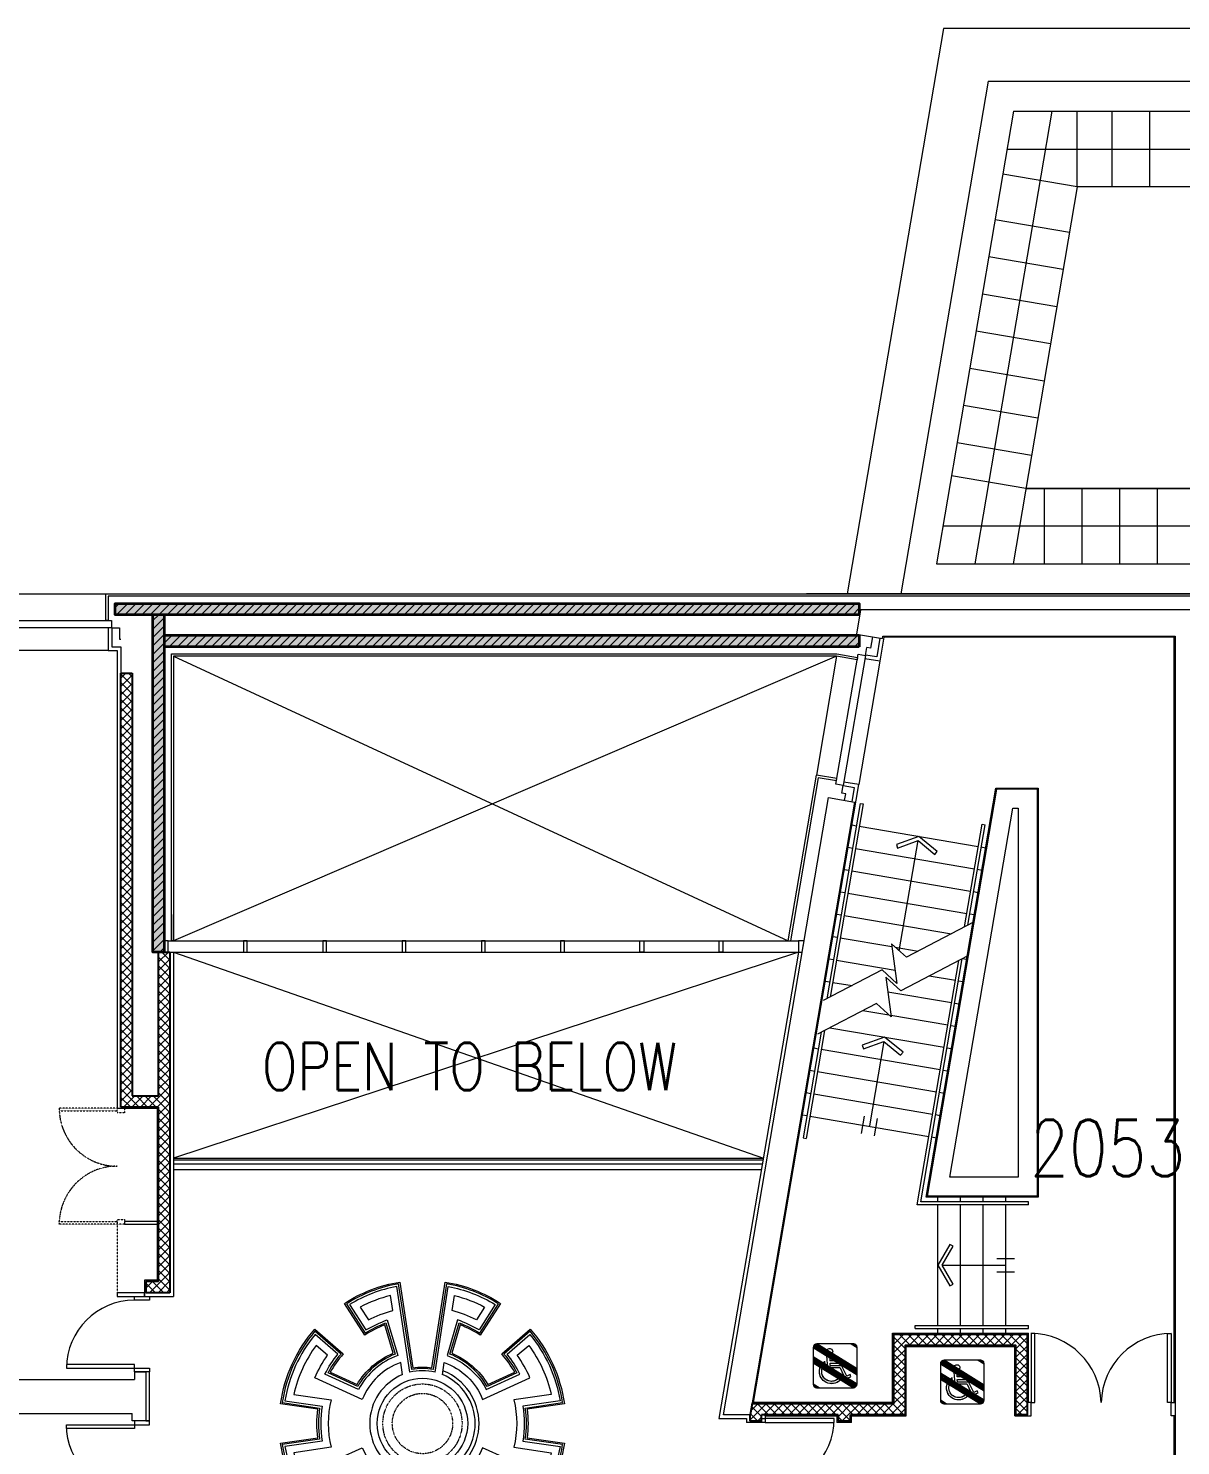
# Model space of a CAD drawing. Header units: inches. Extents: x 342932 to 557958, y 80625 to 242727.
# Drawn here: x 436405 to 451688, y 221333 to 240127 of the extents above; entities that cross this region are included whole.
import ezdxf
from ezdxf.enums import TextEntityAlignment as Align

# ---------------------------------------------------------------- set-up
doc = ezdxf.new("R2010")
doc.units = ezdxf.units.IN
doc.header["$MEASUREMENT"] = 0
doc.linetypes.add('First Floor$0$HIDDEN', pattern=[0.375, 0.25, -0.125])
for name, color, linetype, lineweight in [('First Floor$0$A-G23-M-Stairs-Concrete', 251, 'Continuous', 15), ('First Floor$0$A-G23-M-Stairs-Railings', 251, 'Continuous', 15), ('First Floor$0$A-G24-M-Roof', 251, 'Continuous', 20), ('First Floor$0$A-G24-M-Roof-Tile', 251, 'Continuous', 9), ('First Floor$0$A-G250-G-Walls-Low-Level', 251, 'Continuous', 15), ('First Floor$0$A-G250-G-Walls-Precast-Concrete', 251, 'Continuous', 35), ('First Floor$0$A-G250-M-Walls-Blockwork', 7, 'Continuous', 25), ('First Floor$0$A-G250-M-Walls-Concrete', 251, 'Continuous', 20), ('First Floor$0$A-G252-H-Internal-Walls', 251, 'Continuous', 9), ('First Floor$0$A-G262-H-Precast-Panel', 251, 'Continuous', 5), ('First Floor$0$A-G312-M-Wall-Cladding-Panel', 7, 'Continuous', 9), ('First Floor$0$A-G312-M-Wall-Finish-Plaster', 7, 'Continuous', 15), ('First Floor$0$A-G321-M-Window', 251, 'Continuous', 9), ('First Floor$0$A-G322-M-Door', 251, 'Continuous', 15), ('First Floor$0$A-G4-M-Furniture and fittings', 251, 'Continuous', 9), ('First Floor$0$A-G4-M-Furniture-and-Fittings', 251, 'Continuous', 9), ('First Floor$0$A-G4-M-Furniture-Built-In', 251, 'Continuous', 9), ('First Floor$0$A-Z036-G-Stair-Symbology', 251, 'Continuous', 15), ('First Floor$0$A-Z036-G-Void-Symbology', 251, 'Continuous', 9), ('First Floor$0$A-Z420-M-People', 251, 'Continuous', 20), ('First Floor$0$Z-Z000-S-General-Notes-250', 251, 'Continuous', 30), ('First Floor$0$Z-Z001-S-Room-Name-Identification-250', 7, 'Continuous', 15)]:
    doc.layers.add(name, color=color, linetype=linetype, lineweight=lineweight)
doc.styles.add('First Floor$0$Annotation-RomanS', font='romans.shx', dxfattribs={"width": 0.8})
doc.styles.add('First Floor$0$Tag-RomanS', font='romans.shx', dxfattribs={"width": 0.8})
pattern_1 = [(45, (361382.11, 239676.52), (-56.1266, 56.1266), [])]
pattern_2 = [(50, (361382.11, 239676.52), (182.18467, -15.93909), [19.05, -209.55]), (355, (361382.11, 239676.52), (-35.24283, 191.05664), [15.24, -167.64]), (100.451, (361397.3, 239675.2), (146.9425, 175.1167), [16.19, -178.09]), (46.1842, (361382.11, 239727.32), (271.07904, -42.0423), [28.575, -314.325]), (96.6356, (361404.7, 239723.82), (237.4042, 247.42556), [24.285, -267.135]), (351.184, (361382.1, 239727.32), (237.4046, 247.4251), [22.86, -251.46]), (21, (361407.51, 239714.62), (151.61488, -102.26552), [19.05, -209.55]), (326, (361407.51, 239714.62), (61.80203, 184.18797), [15.24, -167.64]), (71.4514, (361420.15, 239706.1), (213.4165, 81.92286), [16.19, -178.09]), (37.5, (361382.114, 239676.52), (3.088603, 84.55504), [0, -165.608, 0, -170.18, 0, -168.275]), (7.5, (361382.11, 239676.52), (66.81966, 100.180575), [0, -97.028, 0, -161.798, 0, -64.135]), (327.5, (361325.47, 239676.52), (135.590595, -5.728744), [0, -63.5, 0, -198.12, 0, -262.89]), (317.5, (361300.07, 239676.52), (148.12918, 25.42649), [0, -82.55, 0, -131.572, 0, -186.69])]
pattern_3 = [(45, (361382.11, 239676.52), (-56.1266, 56.1266), []), (135, (361382.11, 239676.52), (-56.1266, -56.1266), [])]

# ---------------------------------------------------------------- blocks, each defined once
blk = doc.blocks.new('First Floor$0$Discapacitado')
for p, q in [((-3.8, -13.9), (-5.5, 8.9)), ((-0.7, -3.7), (-1.2, 5)), ((-8.2, -4.8), (-7.9, -4.6)), ((-7.6, -8.5), (-7.9, -4.6)), ((13.4, -13.9), (-3.8, -13.9)), ((11.5, -3.7), (-0.8, -3.7)), ((-0.4, -10.5), (-0.6, -7.1)), ((-0.5, -7.1), (11.5, -7.1)), ((-0.4, -10.5), (15.1, -10.5)), ((11.5, -7.1), (11.5, -3.7)), ((13.4, -13.9), (20.7, -29.4)), ((22.9, -25.5), (15.5, -10.5)), ((14.5, -23.3), (16.4, -27.4)), ((20.7, -29.4), (28.9, -26.4)), ((27.6, -23.4), (22.9, -25.5)), ((28.9, -26.4), (27.6, -23.4))]:
    blk.add_line(p, q)
at = {"extrusion": (0, 0, -1)}
for centre, major_axis, start_param, end_param in [((-1.2, 9.3), (-3.01, 3.01), 5.382734, 10.195891), ((1.3, -19.1), (-12.1, -12.1), 4.427363, 8.051366), ((1.3, -19.1), (-9.81, -9.81), 4.23541, 7.939481)]:
    blk.add_ellipse(centre, major_axis=major_axis, ratio=1, start_param=start_param, end_param=end_param, dxfattribs=at)
mesh = blk.add_polyface()
corners = [(-21.2, -41.5), (-23, -40.4), (-21, -41.5), (-23.8, -39.1), (-19.3, -41.9), (-23.8, -39.1), (-19.3, -41.9), (-24.1, -38.6), (-18.8, -41.9), (-24.5, -36.7), (-16.1, -41.9), (-24.5, -36.7), (-16.1, -41.9), (-24.5, -6.7), (32.3, -41.9), (-24.5, -6.7), (32.3, -41.9), (-24.5, -5.1), (34.2, -41.5), (-24.5, -2.9), (36, -40.4), (-24.5, -0.4), (37.1, -38.6), (-24.5, 1.7), (37.5, -36.7), (37.5, -36.7), (-24.5, 1.7), (37.5, -36.7), (37.5, -36.7), (-24.5, 14.9), (37.5, -23.5), (-24.5, 14.9), (37.5, -23.5), (-24.1, 16.8), (37.5, -21.4), (-23, 18.6), (37.5, -18.9), (-21.2, 19.7), (37.5, -16.7), (-19.3, 20.1), (37.5, -15.1), (-19.3, 20.1), (37.5, -15.1), (29.2, 20.1), (37.5, 14.9), (37.5, 14.9), (37.5, 14.9), (29.2, 20.1), (37.5, 14.9), (37.1, 16.8), (31.9, 20.1), (36.8, 17.3), (32.3, 20.1), (36.8, 17.3), (32.3, 20.1), (36, 18.6), (34.1, 19.7), (34.2, 19.7)]
mesh.append_faces([[corners[k] for k in face] for face in [(0, 0, 2, 1), (1, 2, 4, 3), (3, 4, 6, 5), (5, 6, 8, 7), (7, 8, 10, 9), (9, 10, 12, 11), (11, 12, 14, 13), (13, 14, 16, 15), (15, 16, 18, 17), (17, 18, 20, 19), (19, 20, 22, 21), (21, 22, 24, 23), (23, 25, 28, 26), (25, 24, 27, 27), (26, 28, 30, 29), (29, 30, 32, 31), (31, 32, 34, 33), (33, 34, 36, 35), (35, 36, 38, 37), (37, 38, 40, 39), (39, 40, 42, 41), (41, 42, 44, 43), (43, 45, 48, 47), (47, 46, 49, 50), (50, 49, 51, 52), (52, 51, 53, 54), (54, 53, 55, 56), (56, 55, 57, 57)]], dxfattribs={"vtx0": -1, "vtx2": -1})
blk = doc.blocks.new('First Floor$0$Door16-Classroom C4')
at = {"layer": 'First Floor$0$A-G322-M-Door'}
for points in [[(100, 1000), (50, 1000), (50, 100), (100, 100)], [(0, 100), (50, 100), (50, -100), (0, -100)], [(950, 100), (1000, 100), (1000, -100), (950, -100)]]:
    blk.add_lwpolyline(points, close=True, dxfattribs=at)
blk.add_arc((50, 100), 900, 359.9982, 89.9896, dxfattribs=at)
blk = doc.blocks.new('First Floor$0$cb20')
at = {"linetype": 'First Floor$0$HIDDEN', "ltscale": 0.25}
blk.add_line((76200, -15407, 0), (76200, -16317, 0), dxfattribs=at)
at = {"linetype": 'First Floor$0$HIDDEN', "ltscale": 0.25, "elevation": 0}
for points in [[(76200, -13872), (75433, -13872), (75433, -13907), (76200, -13907)], [(76200, -13872), (76300, -13872), (76300, -13932), (76200, -13932)], [(76200, -15407), (75433, -15407), (75433, -15372), (76200, -15372)], [(76200, -15347), (76300, -15347), (76300, -15407), (76200, -15407)]]:
    blk.add_lwpolyline(points, close=True, dxfattribs=at)
at = {"ltscale": 0.25, "elevation": 0}
for points in [[(76300, -15407), (76735, -15407), (76735, -15372), (76300, -15372)], [(76200, -16367), (76565, -16367), (76565, -16317), (76200, -16317)]]:
    blk.add_lwpolyline(points, close=True, dxfattribs=at)
at = {"linetype": 'First Floor$0$HIDDEN', "ltscale": 0.25}
for centre, start, end in [((76200, -13872), 180, 270), ((76200, -15407), 90, 180)]:
    blk.add_arc(centre, 768, start, end, dxfattribs=at)
blk = doc.blocks.new('First Floor$0$Door Lobby Area1')
at = {"layer": 'First Floor$0$A-G322-M-Door'}
for points in [[(-1860, 180), (-1860, 1095), (-1910, 1095), (-1910, 180)], [(-100, 180), (-100, 1095), (-50, 1095), (-50, 180)], [(-1910, 180), (-1960, 180), (-1960, 0), (-1910, 0)], [(-50, 180), (0, 180), (0, 0), (-50, 0)]]:
    blk.add_lwpolyline(points, close=True, dxfattribs=at)
for centre, start, end in [((-1919, 156), 1.4588, 89.4728), ((-41, 156), 90.5272, 178.5412)]:
    blk.add_arc(centre, 939, start, end, dxfattribs=at)
blk = doc.blocks.new('First Floor$0$Lobby Area Door1960-180')
at = {"layer": 'First Floor$0$A-G322-M-Door'}
for p, q in [((-1910, 130), (-1910, 180)), ((-50, 130), (-50, 180))]:
    blk.add_line(p, q, dxfattribs=at)
for points in [[(-1860, 180), (-1860, 1095), (-1910, 1095), (-1910, 180)], [(-100, 180), (-100, 1095), (-50, 1095), (-50, 180)], [(-1960, 130), (-1960, 180), (-1860, 180), (-1860, 130)], [(0, 130), (0, 180), (-100, 180), (-100, 130)]]:
    blk.add_lwpolyline(points, close=True, dxfattribs=at)
for centre, start, end in [((-1919, 156), 1.4588, 89.4728), ((-41, 156), 90.5272, 178.5412)]:
    blk.add_arc(centre, 939, start, end, dxfattribs=at)
blk = doc.blocks.new('First Floor$0$tag-roomname')
at = {"lineweight": 18, "ltscale": 0.01, "style": 'First Floor$0$Tag-RomanS', "width": 0.8}
blk.add_attdef('ROOM_NO_2', text='', height=3, dxfattribs=at).set_placement((0, 1.612), align=Align.MIDDLE_CENTER)
at = {"linetype": 'ByBlock', "lineweight": 15, "ltscale": 0.01, "style": 'First Floor$0$Tag-RomanS', "width": 0.8, "flags": 1}
for tag, p in [('ROOM_NAME_1', (0, -2.288)), ('ROOM_NAME_2', (0, -5.744))]:
    blk.add_attdef(tag, text='', height=2.5, dxfattribs=at).set_placement(p, align=Align.MIDDLE_CENTER)
blk = doc.blocks.new('First Floor$0$Bench Type04')
at = {"layer": 'First Floor$0$A-G4-M-Furniture and fittings', "elevation": 0}
blk.add_lwpolyline([(765, 1172, 0.053574), (499, 1308), (388, 932, -0.161006), (868, 517), (1224, 680, 0.053574), (1051, 924), (1429, 1252, -0.146465), (1882, 260), (1387, 189, -0.067933), (1387, -189), (1882, -260, -0.146465), (1429, -1252), (1051, -924, 0.053574), (1224, -680), (868, -517, -0.161006), (388, -932), (499, -1308, 0.053574), (765, -1172), (1036, -1593, -0.104858), (300, -1876), (126, -739, -0.084907), (-126, -739), (-300, -1876, -0.104858), (-1036, -1593), (-765, -1172, 0.053574), (-499, -1308), (-388, -932, -0.161006), (-868, -517), (-1224, -680, 0.053574), (-1051, -924), (-1429, -1252, -0.146465), (-1882, -260), (-1387, -189, -0.067933), (-1387, 189), (-1882, 260, -0.146465), (-1429, 1252), (-1051, 924, 0.053574), (-1224, 680), (-868, 517, -0.161006), (-388, 932), (-499, 1308, 0.053574), (-765, 1172), (-1036, 1593, -0.104858), (-300, 1876), (-126, 739, -0.084907), (126, 739), (300, 1876, -0.104858), (1036, 1593), (765, 1172)], format="xyb", dxfattribs=at)
at = {"layer": 'First Floor$0$A-G4-M-Furniture and fittings'}
for points in [[(143, -716), (317, -1853, 0.099478), (1008, -1587), (759, -1200, -0.053835), (486, -1334), (364, -921, 0.1703), (859, -491), (1252, -671, -0.053835), (1080, -922), (1427, -1224, 0.141065), (1859, -277), (1364, -206, 0.075164), (1364, 206), (1859, 277, 0.141065), (1427, 1224), (1080, 922, -0.053835), (1252, 671), (859, 491, 0.1703), (364, 921), (486, 1334, -0.053835), (759, 1200), (1008, 1587, 0.099478), (317, 1853), (143, 716, 0.098977), (-143, 716), (-317, 1853, 0.099478), (-1008, 1587), (-759, 1200, -0.053835), (-486, 1334), (-364, 921, 0.1703), (-859, 491), (-1252, 671, -0.053835), (-1080, 922), (-1427, 1224, 0.141065), (-1859, 277), (-1364, 206, 0.075164), (-1364, -206), (-1859, -277, 0.141065), (-1427, -1224), (-1080, -922, -0.053835), (-1252, -671), (-859, -491, 0.1703), (-364, -921), (-486, -1334, -0.053835), (-759, -1200), (-1008, -1587, 0.099478), (-317, -1853), (-143, -716, 0.098977), (143, -716)], [(-168, 680), (-342, 1818, 0.0912), (-966, 1578), (-750, 1241, -0.054208), (-466, 1373), (-328, 902, 0.184997), (-847, 453), (-1293, 656, -0.054208), (-1122, 919), (-1424, 1181, 0.13276), (-1825, 303), (-1330, 232, 0.086431), (-1330, -232), (-1825, -303, 0.13276), (-1424, -1181), (-1122, -919, -0.054208), (-1293, -656), (-847, -453, 0.184997), (-328, -902), (-466, -1373, -0.054208), (-750, -1241), (-966, -1578, 0.0912), (-342, -1818), (-168, -680)], [(168, 680), (342, 1818, -0.0912), (966, 1578), (750, 1241, 0.054208), (466, 1373), (328, 902, -0.184997), (847, 453), (1293, 656, 0.054208), (1122, 919), (1424, 1181, -0.13276), (1825, 303), (1330, 232, -0.086431), (1330, -232), (1825, -303, -0.13276), (1424, -1181), (1122, -919, 0.054208), (1293, -656), (847, -453, -0.184997), (328, -902), (466, -1373, 0.054208), (750, -1241), (966, -1578, -0.0912), (342, -1818), (168, -680)], [(-264, 648), (-289, 810, 0.214771), (-798, 320), (-1426, 607, -0.055297), (-1258, 905), (-1410, 1037, 0.10312), (-1707, 387), (-1210, 315, 0.128213), (-1210, -315), (-1707, -387, 0.10312), (-1410, -1037), (-1258, -905, -0.055297), (-1426, -607), (-798, -320, 0.214771), (-289, -810), (-264, -648)], [(264, 648), (289, 810, -0.214771), (798, 320), (1426, 607, 0.055297), (1258, 905), (1410, 1037, -0.10312), (1707, 387), (1210, 315, -0.128213), (1210, -315), (1707, -387, -0.10312), (1410, -1037), (1258, -905, 0.055297), (1426, -607), (798, -320, -0.214771), (289, -810), (264, -648)]]:
    blk.add_lwpolyline(points, format="xyb", dxfattribs=at)
for points in [[(-394, 1499), (-424, 1698, 0.061602), (-825, 1543), (-717, 1374, -0.055965), (-394, 1499)], [(394, 1499), (424, 1698, -0.061602), (825, 1543), (717, 1374, 0.055965), (394, 1499)], [(-394, -1499, -0.055965), (-717, -1374), (-825, -1543, 0.061602), (-424, -1698), (-394, -1499)], [(394, -1499, 0.055965), (717, -1374), (825, -1543, -0.061602), (424, -1698), (394, -1499)]]:
    blk.add_lwpolyline(points, format="xyb", close=True, dxfattribs=at)
blk.add_circle((0, 0), 600, dxfattribs=at)
at = {"layer": 'First Floor$0$A-G4-M-Furniture and fittings', "linetype": 'First Floor$0$HIDDEN', "ltscale": 0.35}
for radius in [525, 400]:
    blk.add_circle((0, 0, 0), radius, dxfattribs=at)
at = {"layer": 'First Floor$0$A-G4-M-Furniture and fittings'}
for centre, radius, start, end in [((0, 0), 700, 112.1819, 247.8181), ((0, 0), 700, 76.1207, 103.8793), ((0, 0, 0), 700, 292.1819, 67.8181), ((0, 0, 0), 750, 292.1819, 67.8181), ((0, 0, 0), 700, 256.1207, 283.8793)]:
    blk.add_arc(centre, radius, start, end, dxfattribs=at)

msp = doc.modelspace()

# ---------------------------------------------------------------- hatches: boundary and pattern name
at = {"layer": 'First Floor$0$A-G252-H-Internal-Walls'}
h = msp.add_hatch(dxfattribs=at)
h.set_pattern_fill('ANSI37', color=256, scale=25, style=0)
h.set_pattern_definition(pattern_3)
h.paths.add_polyline_path([(437782.1, 231576.5), (437632.1, 231576.5), (437632.1, 225821), (438132.1, 225821), (438132.1, 223511.5), (437962.1, 223511.5), (437962.1, 223361.5), (438282.1, 223361.5), (438282.1, 227876.3), (438132.1, 227876.3), (438132.1, 225971), (437782.1, 225971)])
h = msp.add_hatch(dxfattribs=at)
h.set_pattern_fill('ANSI37', color=256, scale=25, style=0)
h.set_pattern_definition(pattern_3)
h.paths.add_polyline_path([(449503.5, 222661.5), (449503.5, 221741.5), (449653.5, 221741.5), (449653.5, 222811.5), (447883.5, 222811.5), (447883.5, 221891.5), (446004.7, 221891.5), (445979.1, 221741.5), (445979.1, 221656.5), (446129.1, 221656.5), (446129.1, 221741.5), (447144.1, 221741.5), (447144.1, 221656.5), (447309.1, 221656.5), (447309.1, 221741.5), (448033.5, 221741.5), (448033.5, 222661.5)])
at = {"layer": 'First Floor$0$A-G262-H-Precast-Panel'}
h = msp.add_hatch(dxfattribs=at)
h.set_pattern_fill('ANSI31', color=256, scale=25, style=0)
h.set_pattern_definition(pattern_1)
h.paths.add_polyline_path([(447424.1, 232501.5), (437557.1, 232501.5), (437557.1, 232351.5), (438057.1, 232351.5), (438207.1, 232351.5), (447424.1, 232351.5)])
h = msp.add_hatch(dxfattribs=at)
h.set_pattern_fill('AR-CONC', color=256, style=0)
h.set_pattern_definition(pattern_2)
h.paths.add_polyline_path([(447424.1, 232501.5), (437557.1, 232501.5), (437557.1, 232351.5), (438057.1, 232351.5), (438207.1, 232351.5), (447424.1, 232351.5)])
h = msp.add_hatch(dxfattribs=at)
h.set_pattern_fill('ANSI31', color=256, scale=25, style=0)
h.set_pattern_definition(pattern_1)
h.paths.add_polyline_path([(438057.1, 228026.3), (438057.1, 227876.3), (438207.1, 227876.3), (438207.1, 232351.5), (438057.1, 232351.5)])
h = msp.add_hatch(dxfattribs=at)
h.set_pattern_fill('AR-CONC', color=256, style=0)
h.set_pattern_definition(pattern_2)
h.paths.add_polyline_path([(438207.1, 232351.5), (438057.1, 232351.5), (438057.1, 228026.3), (438057.1, 227876.3), (438207.1, 227876.3)])
h = msp.add_hatch(dxfattribs=at)
h.set_pattern_fill('AR-CONC', color=256, style=0)
h.set_pattern_definition(pattern_2)
h.paths.add_polyline_path([(447424.1, 232076.5), (438207.1, 232076.5), (438207.1, 231926.5), (447424.1, 231926.5)])
h = msp.add_hatch(dxfattribs=at)
h.set_pattern_fill('ANSI31', color=256, scale=25, style=0)
h.set_pattern_definition(pattern_1)
h.paths.add_polyline_path([(447424.1, 232076.5), (438207.1, 232076.5), (438207.1, 231926.5), (447424.1, 231926.5)])

# ---------------------------------------------------------------- linework, layer by layer
at = {"layer": 'First Floor$0$A-G23-M-Stairs-Concrete'}
for p, q in [((447327.6, 229563.8), (447386.8, 229553.7)), ((447426.2, 229546.9), (449003.5, 229278.1)), ((447277.2, 229268), (447336.4, 229257.9)), ((447375.8, 229251.2), (448953.1, 228982.4)), ((449042.9, 229271.4), (449102, 229261.3)), ((447226.8, 228972.3), (447286, 228962.2)), ((447325.4, 228955.5), (448902.7, 228686.6)), ((448992.5, 228975.6), (449051.6, 228965.6)), ((447176.4, 228676.5), (447235.6, 228666.5)), ((447275, 228659.7), (448852.2, 228390.9)), ((448942.1, 228679.9), (449001.2, 228669.8)), ((447126.1, 228380.8), (447185.2, 228370.7)), ((447224.6, 228364), (448648.3, 228121.3)), ((448891.7, 228384.2), (448950.8, 228374.1)), ((447075.6, 228085.1), (447134.7, 228075)), ((447174.2, 228068.3), (447859.3, 227951.5)), ((447025.2, 227789.3), (447084.3, 227779.3)), ((447903.1, 227944), (448208.8, 227891.9)), ((448792.4, 227792.4), (448850, 227782.6)), ((447123.8, 227772.5), (447900.7, 227640.1)), ((446974.8, 227493.6), (447033.9, 227483.5)), ((447073.4, 227476.8), (447329.8, 227433.1)), ((448352.9, 227563), (448701, 227503.7)), ((448740.4, 227497), (448799.6, 227486.9)), ((447804.4, 227352.2), (448650.6, 227208)), ((447473.9, 227104.2), (447819, 227045.4)), ((447845.7, 227040.8), (448600.2, 226912.2)), ((448690, 227201.2), (448749.2, 227191.2)), ((447034.5, 226874.8), (448549.8, 226616.5)), ((448639.6, 226905.5), (448698.8, 226895.4)), ((446823.5, 226606.4), (446882.7, 226596.3)), ((446922.1, 226589.6), (448499.4, 226320.8)), ((448589.2, 226609.8), (448648.4, 226599.7)), ((446773.1, 226310.7), (446832.3, 226300.6)), ((446871.7, 226293.9), (448449, 226025)), ((448538.8, 226314), (448598, 226304)), ((446722.7, 226014.9), (446781.9, 226004.9)), ((446821.3, 225998.1), (448398.6, 225729.3)), ((448488.4, 226018.3), (448547.5, 226008.2)), ((446672.3, 225719.2), (446731.5, 225709.1)), ((448438, 225722.6), (448497.1, 225712.5)), ((446770.9, 225702.4), (448348.2, 225433.6)), ((448387.6, 225426.8), (448446.7, 225416.7)), ((448468.5, 224566.5, 0), (448468.5, 224626.5, 0)), ((448768.5, 224566.5, 0), (448768.5, 224626.5, 0)), ((449068.5, 224566.5, 0), (449068.5, 224626.5, 0)), ((449368.5, 224566.5, 0), (449368.5, 224626.5, 0)), ((448468.5, 222926.5, 0), (448468.5, 224526.5, 0)), ((448768.5, 222926.5, 0), (448768.5, 224526.5, 0)), ((449068.5, 222926.5, 0), (449068.5, 224526.5, 0)), ((449368.5, 222926.5, 0), (449368.5, 224526.5, 0)), ((448468.5, 222826.5, 0), (448468.5, 222886.5, 0)), ((448768.5, 222826.5, 0), (448768.5, 222886.5, 0)), ((449068.5, 222826.5, 0), (449068.5, 222886.5, 0)), ((449368.5, 222826.5, 0), (449368.5, 222886.5, 0))]:
    msp.add_line(p, q, dxfattribs=at)
at = {"layer": 'First Floor$0$A-G23-M-Stairs-Railings'}
for p, q in [((447437.2, 229849.4), (446995.6, 227258.6)), ((447476.6, 229842.7), (447040.1, 227281.9)), ((447437.2, 229849.4), (447476.6, 229842.7)), ((448821.7, 228211.9), (449053.9, 229573.8)), ((448866.3, 228235.1), (449093.3, 229567.1)), ((449053.9, 229573.8), (449093.3, 229567.1)), ((448240.9, 224566.5), (448790.7, 227791.5)), ((448193.5, 224526.5), (448746.1, 227768.3)), ((446964.5, 226838.3), (446720.5, 225406.7)), ((446920, 226815), (446681.1, 225413.4)), ((446681.1, 225413.4), (446720.5, 225406.7, 0)), ((449668.5, 224526.5), (448193.5, 224526.5)), ((449668.5, 224566.5), (448240.9, 224566.5)), ((449668.5, 224526.5, 0), (449668.5, 224566.5, 0)), ((448168.5, 222926.5, 0), (449668.5, 222926.5, 0)), ((448168.5, 222886.5, 0), (448168.5, 222926.5, 0)), ((449668.5, 222886.5, 0), (449668.5, 222926.5, 0)), ((448168.5, 222886.5, 0), (449668.5, 222886.5, 0))]:
    msp.add_line(p, q, dxfattribs=at)
at = {"layer": 'First Floor$0$A-G24-M-Roof'}
for p, q in [((448544.8, 240126.5), (447266.4, 232626.5, 0)), ((473332.1, 240126.5), (448544.8, 240126.5)), ((449135.6, 239426.5), (447976.5, 232626.5)), ((449135.6, 239426.5), (472632.1, 239426.5))]:
    msp.add_line(p, q, dxfattribs=at)
at = {"layer": 'First Floor$0$A-G24-M-Roof-Tile'}
for p, q in [((449473.2, 239026.5), (448450.5, 233026.5)), ((449980.4, 239026.5), (448957.7, 233026.5)), ((449473.2, 239026.5), (472232.1, 239026.5)), ((450317.2, 238026.5), (450317.2, 239026.5)), ((450774.6, 239026.5), (450774.6, 238026.5)), ((451274.6, 239026.5), (451274.6, 238026.5)), ((449388, 238526.5), (472232.1, 238526.5)), ((450317.2, 238026.5), (449331.4, 238194.6)), ((450317.2, 238026.5), (449464.9, 233026.5)), ((471232.1, 238026.5), (450317.2, 238026.5)), ((450214, 237421.2), (449228.2, 237589.2)), ((450130, 236928.3), (449144.2, 237096.3)), ((450045.9, 236435.4), (449060.2, 236603.4)), ((449961.9, 235942.5), (448976.1, 236110.5)), ((449877.9, 235449.6), (448892.1, 235617.6)), ((449793.9, 234956.7), (448808.1, 235124.8)), ((449709.9, 234463.8), (448724.1, 234631.9)), ((449635.3, 234026.5), (448649.6, 234194.6)), ((449635.3, 234026.5), (454686.6, 234026.5)), ((454686.6, 234026.5), (449635.3, 234026.5)), ((449878.1, 234026.5), (449878.1, 233026.5)), ((450378.1, 234026.5), (450378.1, 233026.5)), ((450878.1, 234026.5), (450878.1, 233026.5)), ((451378.1, 234026.5), (451378.1, 233026.5)), ((454686.6, 233526.5), (448535.7, 233526.5)), ((448450.5, 233026.5), (454686.6, 233026.5))]:
    msp.add_line(p, q, dxfattribs=at)
at = {"layer": 'First Floor$0$A-G250-G-Walls-Low-Level'}
for p, q in [((435832.1, 232626.5), (437432.1, 232626.5)), ((437462.1, 231876.5), (435802.1, 231876.5)), ((447125.8, 231801.3), (446856.9, 230224.1)), ((447697.6, 231734.3), (447418.7, 230097.9))]:
    msp.add_line(p, q, dxfattribs=at)
at = {"layer": 'First Floor$0$A-G250-G-Walls-Precast-Concrete'}
for p, q in [((438207.1, 232351.5), (438057.1, 232351.5)), ((447424.1, 232076.5), (438207.1, 232076.5)), ((447424.1, 231926.5), (438207.1, 231926.5)), ((447424.1, 232076.5), (447424.1, 231926.5))]:
    msp.add_line(p, q, dxfattribs=at)
msp.add_lwpolyline([(438057.1, 228026.3), (438057.1, 228026.3), (438057.1, 232351.5), (437557.1, 232351.5), (437557.1, 232501.5), (447424.1, 232501.5), (447424.1, 232351.5), (438207.1, 232351.5), (438207.1, 227876.3), (438057.1, 227876.3)], close=True, dxfattribs=at)
at = {"layer": 'First Floor$0$A-G250-M-Walls-Blockwork'}
for p, q in [((437632.1, 231576.5), (437782.1, 231576.5)), ((437632.1, 225821), (437632.1, 231576.5)), ((437782.1, 231576.5), (437782.1, 225971)), ((438132.1, 225971), (438132.1, 227876.3, 0)), ((438132.1, 227876.3, 0), (438282.1, 227876.3, 0)), ((438282.1, 227876.3, 0), (438282.1, 223361.5)), ((437782.1, 225971), (438132.1, 225971)), ((438132.1, 225821), (437632.1, 225821)), ((438132.1, 223511.5), (438132.1, 225821)), ((438132.1, 223511.5), (437962.1, 223511.5)), ((437962.1, 223511.5), (437962.1, 223361.5)), ((438282.1, 223361.5), (437962.1, 223361.5)), ((446004.7, 221891.5, 0), (445979.1, 221741.5)), ((446129.1, 221656.5), (445979.1, 221656.5)), ((446129.1, 221656.5), (446129.1, 221741.5)), ((447144.1, 221741.5), (447144.1, 221656.5)), ((447144.1, 221741.5), (447144.1, 221656.5)), ((447309.1, 221656.5), (447144.1, 221656.5)), ((447309.1, 221656.5), (447309.1, 221741.5))]:
    msp.add_line(p, q, dxfattribs=at)
at = {"layer": 'First Floor$0$A-G250-M-Walls-Blockwork', "elevation": 0}
for points in [[(446004.7, 221891.5), (447883.5, 221891.5), (447883.5, 222811.5), (449653.5, 222811.5), (449653.5, 221741.5), (449503.5, 221741.5), (449503.5, 222661.5), (448033.5, 222661.5), (448033.5, 221741.5), (447309.1, 221741.5)], [(445979.1, 221656.5), (445979.1, 221741.5)]]:
    msp.add_lwpolyline(points, dxfattribs=at)
at = {"layer": 'First Floor$0$A-G250-M-Walls-Blockwork'}
msp.add_lwpolyline([(447144.1, 221741.5), (446129.1, 221741.5)], dxfattribs=at)
at = {"layer": 'First Floor$0$A-G250-M-Walls-Concrete'}
for p, q in [((447443.6, 232416.5), (447388.7, 232094.3)), ((451963.5, 232416.5), (447443.6, 232416.5)), ((447388.7, 232094.3), (447733.7, 232035.5)), ((447733.7, 232035.5), (447739, 232066.5)), ((447739, 232066.5), (451613.5, 232066.5)), ((451613.5, 232066.5), (451613.5, 219781.5)), ((448329.8, 224641.5), (449249.4, 230036.5)), ((449783.5, 230036.5, 0), (449249.4, 230036.5, 0)), ((449783.5, 230036.5), (449783.5, 224641.5)), ((445624, 221741.5, 0), (447019.1, 229925.6, 0)), ((447364.1, 229866.8, 0), (445979.1, 221741.5, 0)), ((447019.1, 229925.6, 0), (447364.1, 229866.8, 0)), ((448626, 224891.5), (449460.4, 229786.5)), ((449460.4, 229786.5), (449533.5, 229786.5)), ((449533.5, 229786.5), (449533.5, 224891.5)), ((449533.5, 224891.5), (448626, 224891.5)), ((449783.5, 224641.5), (448329.8, 224641.5)), ((445979.1, 221741.5, 0), (445624, 221741.5, 0))]:
    msp.add_line(p, q, dxfattribs=at)
at = {"layer": 'First Floor$0$A-G312-M-Wall-Cladding-Panel'}
for p, q in [((438302.1, 228026.3), (438302.1, 231831.6)), ((438302.1, 231831.6), (447127, 231831.5)), ((438332.1, 231801.5), (438332.1, 228026.3)), ((447124.5, 231801.5), (438332.1, 231801.5)), ((447396.8, 231755.1), (447124.5, 231801.5)), ((447127, 231831.5), (447401.9, 231784.7)), ((447401.9, 231784.7), (447396.8, 231755.1)), ((446482.3, 228026.3), (446856.9, 230224.1)), ((447128, 230177.8), (446856.9, 230224.1)), ((446881.4, 230189.4), (446512.7, 228026.3)), ((447123, 230148.3), (446881.4, 230189.4)), ((447123, 230148.3), (447128, 230177.8)), ((438332.1, 228026.3, 0), (438302.1, 228026.3, 0)), ((446482.3, 228026.3), (446512.7, 228026.3))]:
    msp.add_line(p, q, dxfattribs=at)
for points in [[(463701.2, 221737.9), (463942.7, 221779.1), (462098.8, 232596.5), (437462.1, 232596.5), (437462.1, 232276.5), (437432.1, 232276.5), (437432.1, 232626.5), (462124.1, 232626.5), (463977.3, 221754.6), (463706.2, 221708.4), (463701.2, 221737.9)], [(462124.1, 232626.5), (446726.5, 232626.5)], [(438332.1, 228026.3), (438332.1, 228376.5), (438332.1, 228376.5)]]:
    msp.add_lwpolyline(points, dxfattribs=at)
at = {"layer": 'First Floor$0$A-G312-M-Wall-Finish-Plaster'}
for p, q in [((447508, 231812.2), (447525.7, 231915.7)), ((447575, 231907.3), (447525.7, 231915.7)), ((447600.7, 232058.2), (447575, 231907.3)), ((447699.2, 232041.4), (447656.7, 231792)), ((447751.7, 232051.5), (447697.6, 231734.3)), ((451598.5, 232051.5, 0), (447751.7, 232051.5)), ((451598.5, 232051.5), (451598.5, 221906.5, 0)), ((447697.6, 231734.3), (447500.5, 231767.9)), ((447656.7, 231792), (447508.9, 231817.2)), ((447196.3, 229983.6), (447214, 230087.1)), ((447361, 230057), (447213.1, 230082.2)), ((447329.6, 229872.6), (447361, 230057)), ((448312, 224626.5), (449236.7, 230051.5)), ((449236.7, 230051.5), (449798.5, 230051.5, 0)), ((449798.5, 230051.5), (449798.5, 224626.5)), ((447245.6, 229975.2), (447196.3, 229983.6)), ((447231, 229889.4), (447245.6, 229975.2)), ((438332.1, 227876.3, 0), (438332.1, 223311.5)), ((446619, 227876.3, 0), (445564.8, 221691.5, 0)), ((437582.1, 227121.3), (437582.1, 225806)), ((438117.1, 225806), (437582.1, 225806, 0)), ((438117.1, 223526.5), (438117.1, 225806)), ((449798.5, 224626.5), (448312, 224626.5)), ((437947.1, 223526.5), (437947.1, 223311.5)), ((438117.1, 223526.5), (437947.1, 223526.5)), ((437947.1, 223311.5), (438332.1, 223311.5)), ((447868.5, 222826.5, 0), (449668.5, 222826.5, 0)), ((447868.5, 221906.5, 0), (447868.5, 222826.5, 0)), ((449668.5, 221906.5), (449668.5, 222826.5, 0)), ((448048.5, 222646.5, 0), (449488.5, 222646.5, 0)), ((448048.5, 221726.5, 0), (448048.5, 222646.5, 0)), ((449488.5, 221726.5), (449488.5, 222646.5, 0)), ((428042.1, 222211.5), (437812.1, 222211.5)), ((437812.1, 222311.5), (437812.1, 222211.5)), ((427882.1, 221761.5), (437782.1, 221761.5)), ((449668.5, 221906.5), (449653.5, 221906.5, 0)), ((451598.5, 221906.5, 0), (451613.5, 221906.5, 0)), ((445564.8, 221691.5, 0), (445929.1, 221691.5, 0)), ((445929.1, 221691.5, 0), (445929.1, 221641.5, 0)), ((446129.1, 221641.5), (445929.1, 221641.5)), ((446129.1, 221656.5), (446129.1, 221641.5)), ((446179.1, 221726.5), (446179.1, 221741.5)), ((446179.1, 221726.5), (447129.1, 221726.5)), ((447129.1, 221726.5), (447129.1, 221641.5, 0)), ((447324.1, 221641.5), (447129.1, 221641.5)), ((447324.1, 221641.5), (447324.1, 221726.5)), ((447324.1, 221726.5), (448048.5, 221726.5, 0)), ((449488.5, 221726.5), (449653.5, 221726.5, 0)), ((449653.5, 221741.5, 0), (449653.5, 221726.5, 0)), ((451598.5, 221726.5, 0), (451598.5, 219796.5, 0)), ((451598.5, 221726.5, 0), (451613.5, 221726.5, 0))]:
    msp.add_line(p, q, dxfattribs=at)
for points in [[(437462.1, 232176.5), (437462.1, 231876.5), (437582.1, 231876.5), (437582.1, 227121.3)], [(437507.1, 232176.5), (437512.1, 232176.5), (437512.1, 231926.5), (437632.1, 231926.5), (437632.1, 231576.5)], [(437507.1, 232176.5), (437612.1, 232176.5), (437612.1, 232026.5), (437632.1, 232026.5)], [(447868.5, 221906.5), (446022.4, 221906.5), (447418.7, 230097.9), (447221.5, 230131.5)], [(437812.1, 222311.5), (437962.1, 222311.5), (437962.1, 221661.5), (437782.1, 221661.5), (437782.1, 221761.5)]]:
    msp.add_lwpolyline(points, dxfattribs=at)
at = {"layer": 'First Floor$0$A-G321-M-Window'}
for p, q in [((438257.1, 228026.3), (446619.7, 228026.3)), ((438257.1, 227876.3, 0), (446619.7, 227876.3, 0)), ((438332.1, 225146.5), (446153.7, 225146.5)), ((438332.1, 225121.5, 0), (446149.5, 225121.5, 0)), ((438332.1, 225071.5, 0), (446140.9, 225071.5, 0)), ((438332.1, 224996.5), (446128.2, 224996.5))]:
    msp.add_line(p, q, dxfattribs=at)
for points in [[(435757.1, 232276.5), (437507.1, 232276.5), (437507.1, 232176.5), (435757.1, 232176.5)], [(447115.4, 230103.9), (447409.4, 231829), (447508, 231812.2), (447214, 230087.1)], [(438207.1, 228026.3), (438207.1, 227876.3), (438257.1, 227876.3), (438257.1, 228026.3)], [(439258.7, 228026.3), (439258.7, 227876.3), (439308.7, 227876.3), (439308.7, 228026.3)], [(440310.3, 228026.3), (440310.3, 227876.3), (440360.3, 227876.3), (440360.3, 228026.3)], [(441361.9, 228026.3), (441361.9, 227876.3), (441411.9, 227876.3), (441411.9, 228026.3)], [(443465, 228026.3), (443465, 227876.3), (443515, 227876.3), (443515, 228026.3)], [(444566.6, 228026.3), (444566.6, 227876.3), (444516.6, 227876.3), (444516.6, 228026.3)], [(445618.2, 228026.3), (445618.2, 227876.3), (445568.2, 227876.3), (445568.2, 228026.3)], [(446619.7, 228026.3), (446619.7, 227876.3), (446669.7, 227876.3), (446695.3, 228026.3)]]:
    msp.add_lwpolyline(points, close=True, dxfattribs=at)
at = {"layer": 'First Floor$0$A-G321-M-Window', "elevation": 0}
msp.add_lwpolyline([(442413.4, 228026.3), (442413.4, 227876.3), (442463.4, 227876.3), (442463.4, 228026.3)], close=True, dxfattribs=at)
at = {"layer": 'First Floor$0$A-G322-M-Door'}
msp.add_lwpolyline([(438012.1, 222311.5), (437962.1, 222311.5), (437962.1, 221661.5), (438012.1, 221661.5)], close=True, dxfattribs=at)
at = {"layer": 'First Floor$0$A-Z036-G-Stair-Symbology'}
for p, q in [((447956.3, 227895.2, 0), (448205.2, 229355.8)), ((447751.5, 226694.1), (447560.4, 225573)), ((447454.1, 225472.9), (447493.2, 225702.6)), ((447627.5, 225443.4), (447666.7, 225673)), ((448526.1, 223726.5, 0), (449368.5, 223726.5, 0)), ((449252.1, 223814.5, 0), (449485, 223814.5, 0)), ((449252.1, 223638.5, 0), (449485, 223638.5, 0))]:
    msp.add_line(p, q, dxfattribs=at)
for points in [[(447917.3, 229303.8), (447934.4, 229256.8), (448205.2, 229355.8), (448427.9, 229172.7), (448459.6, 229211.3), (448214.8, 229412.5), (447917.3, 229303.8)], [(448940.6, 228273.9), (448050.5, 227809.3)], [(448050.5, 227809.3), (447854.4, 227988.5), (447924.3, 227461.8), (447728.3, 227641.1)], [(448865, 227830.3), (447974.9, 227365.7)], [(447728.3, 227641.1), (446948.7, 227234.2)], [(447974.9, 227365.7), (447778.8, 227544.9), (447848.7, 227018.2), (447652.7, 227197.5)], [(447652.7, 227197.5), (446873.1, 226790.6)], [(447463.6, 226642.2), (447480.7, 226595.2), (447751.5, 226694.1), (447974.2, 226511.1), (448005.9, 226549.7), (447761.2, 226750.9), (447463.6, 226642.2)]]:
    msp.add_lwpolyline(points, dxfattribs=at)
at = {"layer": 'First Floor$0$A-Z036-G-Stair-Symbology', "elevation": 0}
msp.add_lwpolyline([(448625.7, 223451.4), (448669.2, 223476.2), (448526.1, 223726.5), (448669.2, 223976.8), (448625.7, 224001.6), (448468.5, 223726.5), (448625.7, 223451.4)], dxfattribs=at)
at = {"layer": 'First Floor$0$A-Z036-G-Void-Symbology', "ltscale": 0.25}
for p, q in [((447124.5, 231801.5), (438332.1, 228026.3, 0)), ((438332.1, 231801.5), (446482.3, 228026.3)), ((446619, 227876.3), (438332.1, 225146.5)), ((438332.1, 227876.3), (446153.7, 225146.5))]:
    msp.add_line(p, q, dxfattribs=at)
at = {"layer": 'First Floor$0$A-Z420-M-People', "extrusion": (0, 0, -1)}
for centre, major_axis, start_param, end_param in [((447033.1, 222582), (0, 39.9), 4.5973012, 9.410458), ((447057.3, 222315.9), (0, 161), 2.0739168, 5.2051735), ((447057.3, 222315.9), (0, 161), 5.2051735, 5.6951486), ((447057.3, 222315.9), (0, 130.1), 1.888153, 5.3381322), ((447057.3, 222315.9), (0, 130.1), 5.3381322, 5.5832758), ((448719.5, 222366.5), (0, 39.9), 4.5973012, 9.410458), ((447057.3, 222315.9), (0, 130.1), 1.8792046, 1.888153), ((447057.3, 222315.9), (0, 161), 2.071146, 2.0739168), ((448743.7, 222100.3), (0, 161), 2.0739168, 5.2051735), ((448743.7, 222100.3), (0, 161), 5.2051735, 5.6951486), ((448743.7, 222100.3), (0, 130.1), 1.888153, 5.3381322), ((448743.7, 222100.3), (0, 130.1), 5.3381322, 5.5832758), ((448743.7, 222100.3), (0, 130.1), 1.8792046, 1.888153), ((448743.7, 222100.3), (0, 161), 2.071146, 2.0739168)]:
    msp.add_ellipse(centre, major_axis=major_axis, ratio=1, start_param=start_param, end_param=end_param, dxfattribs=at)

# ---------------------------------------------------------------- block references
at = {"layer": 'First Floor$0$A-G322-M-Door'}
for name, p, rotation in [('First Floor$0$Door16-Classroom C4', (437912.1, 222311.5), 90), ('First Floor$0$Lobby Area Door1960-180', (445999.1, 219781.5), 270)]:
    msp.add_blockref(name, p, dxfattribs=dict(at, rotation=rotation))
msp.add_blockref('First Floor$0$Door Lobby Area1', (451613.5, 221726.5, 0), dxfattribs=at)
at = {"layer": 'First Floor$0$A-G322-M-Door', "ltscale": 0.25, "xscale": -1, "rotation": 90}
msp.add_blockref('First Floor$0$Door16-Classroom C4', (437912.1, 221661.5), dxfattribs=at)
at = {"layer": 'First Floor$0$A-G4-M-Furniture-and-Fittings'}
msp.add_blockref('First Floor$0$Bench Type04', (441632.1, 221626.5), dxfattribs=at)
at = {"layer": 'First Floor$0$A-G4-M-Furniture-Built-In'}
msp.add_blockref('First Floor$0$cb20', (361382.1, 239678.5, 0), dxfattribs=at)
at = {"layer": 'First Floor$0$A-Z420-M-People', "xscale": 9.374999994179234, "yscale": 9.375000023283064, "zscale": 9.374999994179234}
for p in [(447044.7, 222494.7), (448731, 222279.1)]:
    msp.add_blockref('First Floor$0$Discapacitado', p, dxfattribs=at)
at = {"layer": 'First Floor$0$Z-Z001-S-Room-Name-Identification-250'}
ref = msp.add_blockref('First Floor$0$tag-roomname', (450720.2, 224876.6, 0), dxfattribs=dict(at, xscale=250, yscale=250, zscale=250))
ref.add_attrib('ROOM_NO_2', '2053', dxfattribs={"layer": '0', "lineweight": 18, "ltscale": 0.01, "height": 750, "style": 'First Floor$0$Tag-RomanS', "width": 0.8}).set_placement((450720.2, 225279.5, 0), align=Align.MIDDLE_CENTER)

# ---------------------------------------------------------------- texts
at = {"layer": 'First Floor$0$Z-Z000-S-General-Notes-250', "insert": (439502.1, 226672.9), "char_height": 625, "attachment_point": 1, "style": 'First Floor$0$Annotation-RomanS'}
msp.add_mtext('OPEN TO BELOW', dxfattribs=at)

doc.saveas('drawing.dxf')
